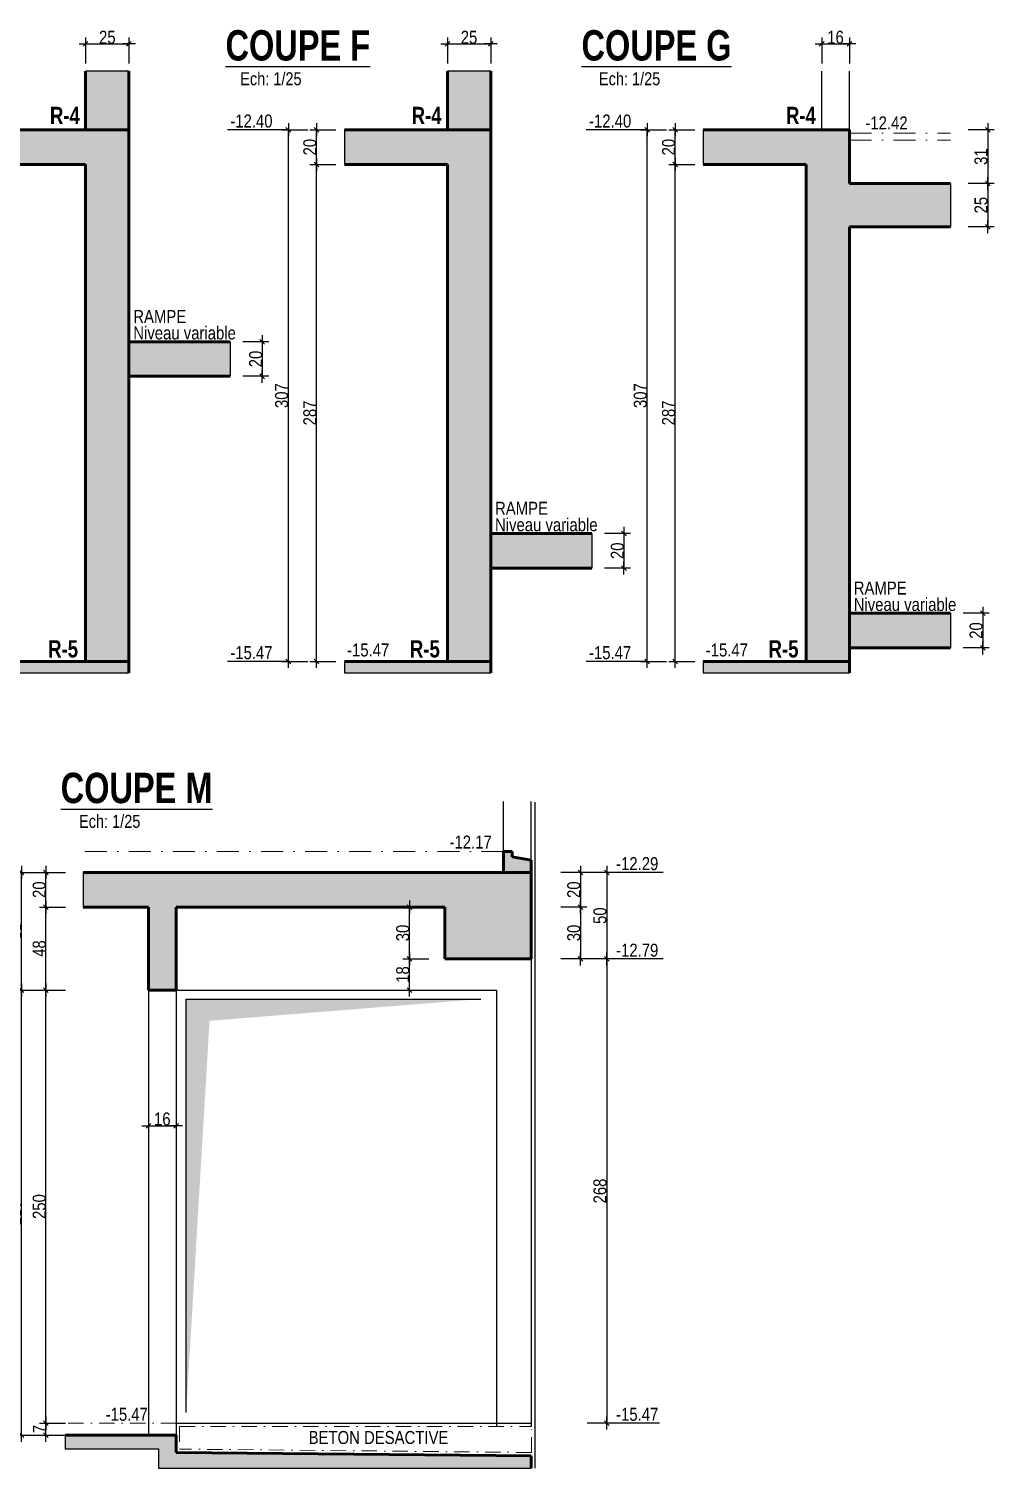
# Model space of a CAD drawing. Header units: millimetres. Extents: x -22 to 27383, y -3644 to 590.
# Drawn here: x 15071 to 16181, y -1168 to 494 of the extents above; entities that cross this region are included whole.
import ezdxf
from ezdxf.enums import TextEntityAlignment as Align

# ---------------------------------------------------------------- set-up
doc = ezdxf.new("R2010")
doc.units = ezdxf.units.MM
doc.linetypes.add('TIRETPTX2', pattern=[50.8, 25.4, -12.7, 0, -12.7])
for name, color, linetype in [('01_cote_gen', 4, 'Continuous'), ('01_linteaux', 2, 'Continuous'), ('01_poch_BN', 9, 'Continuous'), ('01_poch_murs', 253, 'Continuous'), ('01_texte', 230, 'Continuous'), ('AA_COTES', 2, 'Continuous')]:
    doc.layers.add(name, color=color, linetype=linetype)
doc.layers.add('01_murs_coup', color=5, linetype='Continuous', lineweight=60)
doc.layers.add('01_tram_axes', color=2, linetype='TIRETPTX2', lineweight=9)
doc.styles.add('ARIAL NA', font='ARIALN.TTF')
doc.styles.add('impact', font='impact.ttf')
doc.styles.add('MATTE_TXT', font='arial.ttf')
doc.styles.add('STYLE2', font='ARIALN.TTF')
doc.dimstyles.new('JB25', dxfattribs={"dimscale": 0.1, "dimtxt": 150, "dimasz": 15, "dimexe": 0.1, "dimexo": 0.1, "dimgap": 0.09, "dimtad": 1, "dimdec": 1, "dimlfac": 0.5, "dimdsep": 46, "dimtxsty": 'STYLE2', "dimblk1": 'BOND_G', "dimblk2": 'BOND_D', "dimsah": 1, "dimcen": 1.5, "dimdle": 0.01, "dimse1": 1, "dimse2": 1, "dimclrd": 4, "dimclre": 2, "dimclrt": 6, "dimazin": 2, "dimtfac": 2.333333, "dimtdec": 1, "dimtix": 1, "dimtmove": 2, "dimatfit": 3, "dimldrblk": 'BOND_G', "dimfxl": 1, "dimtolj": 1, "dimtzin": 0, "dimarcsym": 0})

# ---------------------------------------------------------------- blocks, each defined once
blk = doc.blocks.new('BOND_G')
at = {"layer": 'AA_COTES', "color": 0}
for p, q in [((0, -5), (0, 15)), ((5, 0), (-5, 0)), ((1.8, 1.8), (-1.8, -1.8))]:
    blk.add_line(p, q, dxfattribs=at)
blk = doc.blocks.new('BOND_D')
at = {"layer": 'AA_COTES', "color": 0}
for p, q in [((5, 0), (-5, 0)), ((-1.8, -1.8), (1.8, 1.8)), ((0, 5), (0, -15))]:
    blk.add_line(p, q, dxfattribs=at)
blk = doc.blocks.new('*D1917')
at = {"layer": '01_cote_gen', "color": 4, "lineweight": -2, "transparency": 16777216}
blk.add_line((15091.3, -614.3), (15091.3, -521.3), dxfattribs=at)
at = {"layer": 'Defpoints', "color": 0, "transparency": 16777216}
for p in [(15091.3, -519.8), (15164.2, -519.8), (15201.9, -615.8)]:
    blk.add_point(p, dxfattribs=at)
at = {"layer": '01_cote_gen', "color": 4, "lineweight": -2, "transparency": 16777216, "xscale": 1.5, "yscale": 1.5, "zscale": 1.5}
for name, p, rotation in [('BOND_D', (15091.3, -519.8), 90), ('BOND_G', (15091.3, -615.8), 270)]:
    blk.add_blockref(name, p, dxfattribs=dict(at, rotation=rotation))
at = {"layer": '01_cote_gen', "color": 6, "transparency": 16777216, "insert": (15083.6, -567.8), "char_height": 15, "attachment_point": 5, "rotation": 90, "style": 'STYLE2'}
blk.add_mtext('\\A1;48', dxfattribs=at)
blk = doc.blocks.new('*D1918')
at = {"layer": '01_cote_gen', "color": 4, "lineweight": -2, "transparency": 16777216}
blk.add_line((15091.3, -518.3), (15091.3, -481.3), dxfattribs=at)
at = {"layer": 'Defpoints', "color": 0, "transparency": 16777216}
for p in [(15091.3, -479.8), (15164.2, -479.8), (15164.2, -519.8)]:
    blk.add_point(p, dxfattribs=at)
at = {"layer": '01_cote_gen', "color": 4, "lineweight": -2, "transparency": 16777216, "xscale": 1.5, "yscale": 1.5, "zscale": 1.5}
for name, p, rotation in [('BOND_D', (15091.3, -479.8), 90), ('BOND_G', (15091.3, -519.8), 270)]:
    blk.add_blockref(name, p, dxfattribs=dict(at, rotation=rotation))
at = {"layer": '01_cote_gen', "color": 6, "transparency": 16777216, "insert": (15083.6, -499.8), "char_height": 15, "attachment_point": 5, "rotation": 90, "style": 'STYLE2'}
blk.add_mtext('\\A1;20', dxfattribs=at)
blk = doc.blocks.new('*D1919')
at = {"layer": '01_cote_gen', "color": 4, "lineweight": -2, "transparency": 16777216}
blk.add_line((15063, -614.3), (15063, -481.3), dxfattribs=at)
at = {"layer": 'Defpoints', "color": 0, "transparency": 16777216}
for p in [(15063, -479.8), (15203.6, -479.8), (15203.6, -615.8)]:
    blk.add_point(p, dxfattribs=at)
at = {"layer": '01_cote_gen', "color": 4, "lineweight": -2, "transparency": 16777216, "xscale": 1.5, "yscale": 1.5, "zscale": 1.5}
for name, p, rotation in [('BOND_D', (15063, -479.8), 90), ('BOND_G', (15063, -615.8), 270)]:
    blk.add_blockref(name, p, dxfattribs=dict(at, rotation=rotation))
at = {"layer": '01_cote_gen', "color": 6, "transparency": 16777216, "insert": (15055.3, -547.8), "char_height": 15, "attachment_point": 5, "rotation": 90, "style": 'STYLE2'}
blk.add_mtext('\\A1;68', dxfattribs=at)
blk = doc.blocks.new('*D1920')
at = {"layer": '01_cote_gen', "color": 4, "lineweight": -2, "transparency": 16777216}
blk.add_line((15091.3, -1114.3), (15091.3, -617.3), dxfattribs=at)
at = {"layer": 'Defpoints', "color": 0, "transparency": 16777216}
for p in [(15091.3, -615.8), (15143.9, -615.8), (15176.2, -1115.8)]:
    blk.add_point(p, dxfattribs=at)
at = {"layer": '01_cote_gen', "color": 4, "lineweight": -2, "transparency": 16777216, "xscale": 1.5, "yscale": 1.5, "zscale": 1.5}
for name, p, rotation in [('BOND_D', (15091.3, -615.8), 90), ('BOND_G', (15091.3, -1115.8), 270)]:
    blk.add_blockref(name, p, dxfattribs=dict(at, rotation=rotation))
at = {"layer": '01_cote_gen', "color": 6, "transparency": 16777216, "insert": (15083.6, -865.8), "char_height": 15, "attachment_point": 5, "rotation": 90, "style": 'STYLE2'}
blk.add_mtext('\\A1;250', dxfattribs=at)
blk = doc.blocks.new('*D1921')
at = {"layer": '01_cote_gen', "color": 4, "lineweight": -2, "transparency": 16777216}
blk.add_line((15091.3, -1128.3), (15091.3, -1117.3), dxfattribs=at)
at = {"layer": 'Defpoints', "color": 0, "transparency": 16777216}
for p in [(15091.3, -1115.8), (15197.5, -1115.8), (15197.5, -1129.8)]:
    blk.add_point(p, dxfattribs=at)
at = {"layer": '01_cote_gen', "color": 4, "lineweight": -2, "transparency": 16777216, "xscale": 1.5, "yscale": 1.5, "zscale": 1.5}
for name, p, rotation in [('BOND_D', (15091.3, -1115.8), 90), ('BOND_G', (15091.3, -1129.8), 270)]:
    blk.add_blockref(name, p, dxfattribs=dict(at, rotation=rotation))
at = {"layer": '01_cote_gen', "color": 6, "transparency": 16777216, "insert": (15083.8, -1122.8), "char_height": 15, "attachment_point": 5, "rotation": 90, "style": 'STYLE2'}
blk.add_mtext('\\A1;7', dxfattribs=at)
blk = doc.blocks.new('*D1922')
at = {"layer": '01_cote_gen', "color": 4, "lineweight": -2, "transparency": 16777216}
blk.add_line((15063, -1128.3), (15063, -617.3), dxfattribs=at)
at = {"layer": 'Defpoints', "color": 0, "transparency": 16777216}
for p in [(15063, -615.8), (15143.9, -615.8), (15174.5, -1129.8)]:
    blk.add_point(p, dxfattribs=at)
at = {"layer": '01_cote_gen', "color": 4, "lineweight": -2, "transparency": 16777216, "xscale": 1.5, "yscale": 1.5, "zscale": 1.5}
for name, p, rotation in [('BOND_D', (15063, -615.8), 90), ('BOND_G', (15063, -1129.8), 270)]:
    blk.add_blockref(name, p, dxfattribs=dict(at, rotation=rotation))
at = {"layer": '01_cote_gen', "color": 6, "transparency": 16777216, "insert": (15055.3, -872.8), "char_height": 15, "attachment_point": 5, "rotation": 90, "style": 'STYLE2'}
blk.add_mtext('\\A1;257', dxfattribs=at)
blk = doc.blocks.new('*D1923')
at = {"layer": '01_cote_gen', "color": 4, "lineweight": -2, "transparency": 16777216}
blk.add_line((15510.9, -614.3), (15510.9, -581.3), dxfattribs=at)
at = {"layer": 'Defpoints', "color": 0, "transparency": 16777216}
for p in [(15510.9, -579.8), (15583, -579.8), (15583, -615.8)]:
    blk.add_point(p, dxfattribs=at)
at = {"layer": '01_cote_gen', "color": 4, "lineweight": -2, "transparency": 16777216, "xscale": 1.5, "yscale": 1.5, "zscale": 1.5}
for name, p, rotation in [('BOND_D', (15510.9, -579.8), 90), ('BOND_G', (15510.9, -615.8), 270)]:
    blk.add_blockref(name, p, dxfattribs=dict(at, rotation=rotation))
at = {"layer": '01_cote_gen', "color": 6, "transparency": 16777216, "insert": (15503.2, -597.8), "char_height": 15, "attachment_point": 5, "rotation": 90, "style": 'STYLE2'}
blk.add_mtext('\\A1;18', dxfattribs=at)
blk = doc.blocks.new('*D1924')
at = {"layer": '01_cote_gen', "color": 4, "lineweight": -2, "transparency": 16777216}
blk.add_line((15510.9, -578.3), (15510.9, -521.3), dxfattribs=at)
at = {"layer": 'Defpoints', "color": 0, "transparency": 16777216}
for p in [(15510.9, -519.8), (15518.4, -519.8), (15518.4, -579.8)]:
    blk.add_point(p, dxfattribs=at)
at = {"layer": '01_cote_gen', "color": 4, "lineweight": -2, "transparency": 16777216, "xscale": 1.5, "yscale": 1.5, "zscale": 1.5}
for name, p, rotation in [('BOND_D', (15510.9, -519.8), 90), ('BOND_G', (15510.9, -579.8), 270)]:
    blk.add_blockref(name, p, dxfattribs=dict(at, rotation=rotation))
at = {"layer": '01_cote_gen', "color": 6, "transparency": 16777216, "insert": (15503.2, -549.8), "char_height": 15, "attachment_point": 5, "rotation": 90, "style": 'STYLE2'}
blk.add_mtext('\\A1;30', dxfattribs=at)
blk = doc.blocks.new('*D1925')
at = {"layer": '01_cote_gen', "color": 4, "lineweight": -2, "transparency": 16777216}
blk.add_line((15738.6, -481.3), (15738.6, -578.3), dxfattribs=at)
at = {"layer": 'Defpoints', "color": 0, "transparency": 16777216}
for p in [(15651.6, -479.8), (15651.6, -579.8), (15738.6, -579.8)]:
    blk.add_point(p, dxfattribs=at)
at = {"layer": '01_cote_gen', "color": 4, "lineweight": -2, "transparency": 16777216, "xscale": 1.5, "yscale": 1.5, "zscale": 1.5}
for name, p, rotation in [('BOND_G', (15738.6, -479.8), 90), ('BOND_D', (15738.6, -579.8), 270)]:
    blk.add_blockref(name, p, dxfattribs=dict(at, rotation=rotation))
at = {"layer": '01_cote_gen', "color": 6, "transparency": 16777216, "insert": (15730.9, -529.8), "char_height": 15, "attachment_point": 5, "rotation": 90, "style": 'STYLE2'}
blk.add_mtext('\\A1;50', dxfattribs=at)
blk = doc.blocks.new('*D1926')
at = {"layer": '01_cote_gen', "color": 4, "lineweight": -2, "transparency": 16777216}
blk.add_line((15708.3, -481.3), (15708.3, -518.3), dxfattribs=at)
at = {"layer": 'Defpoints', "color": 0, "transparency": 16777216}
for p in [(15640.4, -479.8), (15551.6, -519.8), (15708.3, -519.8)]:
    blk.add_point(p, dxfattribs=at)
at = {"layer": '01_cote_gen', "color": 4, "lineweight": -2, "transparency": 16777216, "xscale": 1.5, "yscale": 1.5, "zscale": 1.5}
for name, p, rotation in [('BOND_G', (15708.3, -479.8), 90), ('BOND_D', (15708.3, -519.8), 270)]:
    blk.add_blockref(name, p, dxfattribs=dict(at, rotation=rotation))
at = {"layer": '01_cote_gen', "color": 6, "transparency": 16777216, "insert": (15700.7, -499.8), "char_height": 15, "attachment_point": 5, "rotation": 90, "style": 'STYLE2'}
blk.add_mtext('\\A1;20', dxfattribs=at)
blk = doc.blocks.new('*D1927')
at = {"layer": '01_cote_gen', "color": 4, "lineweight": -2, "transparency": 16777216}
blk.add_line((15708.3, -521.3), (15708.3, -578.3), dxfattribs=at)
at = {"layer": 'Defpoints', "color": 0, "transparency": 16777216}
for p in [(15551.6, -519.8), (15581.9, -579.8), (15708.3, -579.8)]:
    blk.add_point(p, dxfattribs=at)
at = {"layer": '01_cote_gen', "color": 4, "lineweight": -2, "transparency": 16777216, "xscale": 1.5, "yscale": 1.5, "zscale": 1.5}
for name, p, rotation in [('BOND_G', (15708.3, -519.8), 90), ('BOND_D', (15708.3, -579.8), 270)]:
    blk.add_blockref(name, p, dxfattribs=dict(at, rotation=rotation))
at = {"layer": '01_cote_gen', "color": 6, "transparency": 16777216, "insert": (15700.7, -549.8), "char_height": 15, "attachment_point": 5, "rotation": 90, "style": 'STYLE2'}
blk.add_mtext('\\A1;30', dxfattribs=at)
blk = doc.blocks.new('*D1928')
at = {"layer": '01_cote_gen', "color": 4, "lineweight": -2, "transparency": 16777216}
blk.add_line((15738.6, -581.3), (15738.6, -1114.3), dxfattribs=at)
at = {"layer": 'Defpoints', "color": 0, "transparency": 16777216}
for p in [(15731.1, -579.8), (15651.6, -1115.8), (15738.6, -1115.8)]:
    blk.add_point(p, dxfattribs=at)
at = {"layer": '01_cote_gen', "color": 4, "lineweight": -2, "transparency": 16777216, "xscale": 1.5, "yscale": 1.5, "zscale": 1.5}
for name, p, rotation in [('BOND_G', (15738.6, -579.8), 90), ('BOND_D', (15738.6, -1115.8), 270)]:
    blk.add_blockref(name, p, dxfattribs=dict(at, rotation=rotation))
at = {"layer": '01_cote_gen', "color": 6, "transparency": 16777216, "insert": (15730.9, -847.8), "char_height": 15, "attachment_point": 5, "rotation": 90, "style": 'STYLE2'}
blk.add_mtext('\\A1;268', dxfattribs=at)
blk = doc.blocks.new('*D1929')
at = {"layer": '01_cote_gen', "color": 4, "lineweight": -2, "transparency": 16777216}
blk.add_line((15211.1, -772.4), (15240.1, -772.4), dxfattribs=at)
at = {"layer": 'Defpoints', "color": 0, "transparency": 16777216}
for p in [(15209.6, -779), (15241.6, -772.4), (15241.6, -779)]:
    blk.add_point(p, dxfattribs=at)
at = {"layer": '01_cote_gen', "color": 4, "lineweight": -2, "transparency": 16777216, "xscale": 1.5, "yscale": 1.5, "zscale": 1.5, "rotation": 180}
blk.add_blockref('BOND_G', (15209.6, -772.4), dxfattribs=at)
at = {"layer": '01_cote_gen', "color": 4, "lineweight": -2, "transparency": 16777216, "xscale": 1.5, "yscale": 1.5, "zscale": 1.5}
blk.add_blockref('BOND_D', (15241.6, -772.4), dxfattribs=at)
at = {"layer": '01_cote_gen', "color": 6, "transparency": 16777216, "insert": (15225.6, -764.7), "char_height": 15, "attachment_point": 5, "style": 'STYLE2'}
blk.add_mtext('\\A1;16', dxfattribs=at)
blk = doc.blocks.new('*D1964')
at = {"layer": '01_cote_gen', "color": 4, "lineweight": -2, "transparency": 16777216}
blk.add_line((14986.1, 339.3), (14986.1, 376.3), dxfattribs=at)
at = {"layer": 'Defpoints', "color": 0, "transparency": 16777216}
for p in [(14986.1, 377.8), (15076.2, 377.8), (15076.2, 337.8)]:
    blk.add_point(p, dxfattribs=at)
at = {"layer": '01_cote_gen', "color": 4, "lineweight": -2, "transparency": 16777216, "xscale": 1.5, "yscale": 1.5, "zscale": 1.5}
for name, p, rotation in [('BOND_D', (14986.1, 377.8), 90), ('BOND_G', (14986.1, 337.8), 270)]:
    blk.add_blockref(name, p, dxfattribs=dict(at, rotation=rotation))
at = {"layer": '01_cote_gen', "color": 6, "transparency": 16777216, "insert": (14978.4, 357.8), "char_height": 15, "attachment_point": 5, "rotation": 90, "style": 'STYLE2'}
blk.add_mtext('\\A1;20', dxfattribs=at)
blk = doc.blocks.new('*D1987')
at = {"layer": '01_cote_gen', "color": 4, "lineweight": -2, "transparency": 16777216}
blk.add_line((15138.6, 477), (15185.6, 477), dxfattribs=at)
at = {"layer": 'Defpoints', "color": 0, "transparency": 16777216}
for p in [(15187.1, 477), (15137.1, 445.4), (15187.1, 445.4)]:
    blk.add_point(p, dxfattribs=at)
at = {"layer": '01_cote_gen', "color": 4, "lineweight": -2, "transparency": 16777216, "xscale": 1.5, "yscale": 1.5, "zscale": 1.5, "rotation": 180}
blk.add_blockref('BOND_G', (15137.1, 477), dxfattribs=at)
at = {"layer": '01_cote_gen', "color": 4, "lineweight": -2, "transparency": 16777216, "xscale": 1.5, "yscale": 1.5, "zscale": 1.5}
blk.add_blockref('BOND_D', (15187.1, 477), dxfattribs=at)
at = {"layer": '01_cote_gen', "color": 6, "transparency": 16777216, "insert": (15162.1, 484.6), "char_height": 15, "attachment_point": 5, "style": 'STYLE2'}
blk.add_mtext('\\A1;25', dxfattribs=at)
blk = doc.blocks.new('*D1988')
at = {"layer": '01_cote_gen', "color": 4, "lineweight": -2, "transparency": 16777216}
blk.add_line((15341, 131.6), (15341, 94.6), dxfattribs=at)
at = {"layer": 'Defpoints', "color": 0, "transparency": 16777216}
for p in [(15303.8, 133.1), (15303.8, 93.1), (15341, 93.1)]:
    blk.add_point(p, dxfattribs=at)
at = {"layer": '01_cote_gen', "color": 4, "lineweight": -2, "transparency": 16777216, "xscale": 1.5, "yscale": 1.5, "zscale": 1.5}
for name, p, rotation in [('BOND_G', (15341, 133.1), 90), ('BOND_D', (15341, 93.1), 270)]:
    blk.add_blockref(name, p, dxfattribs=dict(at, rotation=rotation))
at = {"layer": '01_cote_gen', "color": 6, "transparency": 16777216, "insert": (15333.4, 113.1), "char_height": 15, "attachment_point": 5, "rotation": 90, "style": 'STYLE2'}
blk.add_mtext('\\A1;20', dxfattribs=at)
blk = doc.blocks.new('*D1989')
at = {"layer": '01_cote_gen', "color": 4, "lineweight": -2, "transparency": 16777216}
blk.add_line((15403.6, -234.7), (15403.6, 336.3), dxfattribs=at)
at = {"layer": 'Defpoints', "color": 0, "transparency": 16777216}
for p in [(15403.6, 337.8), (15470.6, 337.8), (15426.1, -236.2)]:
    blk.add_point(p, dxfattribs=at)
at = {"layer": '01_cote_gen', "color": 4, "lineweight": -2, "transparency": 16777216, "xscale": 1.5, "yscale": 1.5, "zscale": 1.5}
for name, p, rotation in [('BOND_D', (15403.6, 337.8), 90), ('BOND_G', (15403.6, -236.2), 270)]:
    blk.add_blockref(name, p, dxfattribs=dict(at, rotation=rotation))
at = {"layer": '01_cote_gen', "color": 6, "transparency": 16777216, "insert": (15396, 50.8), "char_height": 15, "attachment_point": 5, "rotation": 90, "style": 'STYLE2'}
blk.add_mtext('\\A1;287', dxfattribs=at)
blk = doc.blocks.new('*D1966')
at = {"layer": '01_cote_gen', "color": 4, "lineweight": -2, "transparency": 16777216}
blk.add_line((15403.6, 339.3), (15403.6, 376.3), dxfattribs=at)
at = {"layer": 'Defpoints', "color": 0, "transparency": 16777216}
for p in [(15403.6, 377.8), (15493.8, 377.8), (15493.8, 337.8)]:
    blk.add_point(p, dxfattribs=at)
at = {"layer": '01_cote_gen', "color": 4, "lineweight": -2, "transparency": 16777216, "xscale": 1.5, "yscale": 1.5, "zscale": 1.5}
for name, p, rotation in [('BOND_D', (15403.6, 377.8), 90), ('BOND_G', (15403.6, 337.8), 270)]:
    blk.add_blockref(name, p, dxfattribs=dict(at, rotation=rotation))
at = {"layer": '01_cote_gen', "color": 6, "transparency": 16777216, "insert": (15396, 357.8), "char_height": 15, "attachment_point": 5, "rotation": 90, "style": 'STYLE2'}
blk.add_mtext('\\A1;20', dxfattribs=at)
blk = doc.blocks.new('*D1990')
at = {"layer": '01_cote_gen', "color": 4, "lineweight": -2, "transparency": 16777216}
blk.add_line((15556.2, 477), (15603.2, 477), dxfattribs=at)
at = {"layer": 'Defpoints', "color": 0, "transparency": 16777216}
for p in [(15604.7, 477), (15554.7, 445.4), (15604.7, 445.4)]:
    blk.add_point(p, dxfattribs=at)
at = {"layer": '01_cote_gen', "color": 4, "lineweight": -2, "transparency": 16777216, "xscale": 1.5, "yscale": 1.5, "zscale": 1.5, "rotation": 180}
blk.add_blockref('BOND_G', (15554.7, 477), dxfattribs=at)
at = {"layer": '01_cote_gen', "color": 4, "lineweight": -2, "transparency": 16777216, "xscale": 1.5, "yscale": 1.5, "zscale": 1.5}
blk.add_blockref('BOND_D', (15604.7, 477), dxfattribs=at)
at = {"layer": '01_cote_gen', "color": 6, "transparency": 16777216, "insert": (15579.7, 484.6), "char_height": 15, "attachment_point": 5, "style": 'STYLE2'}
blk.add_mtext('\\A1;25', dxfattribs=at)
blk = doc.blocks.new('*D1991')
at = {"layer": '01_cote_gen', "color": 4, "lineweight": -2, "transparency": 16777216}
blk.add_line((15758.6, -89.9), (15758.6, -126.9), dxfattribs=at)
at = {"layer": 'Defpoints', "color": 0, "transparency": 16777216}
for p in [(15721.4, -88.4), (15721.4, -128.4), (15758.6, -128.4)]:
    blk.add_point(p, dxfattribs=at)
at = {"layer": '01_cote_gen', "color": 4, "lineweight": -2, "transparency": 16777216, "xscale": 1.5, "yscale": 1.5, "zscale": 1.5}
for name, p, rotation in [('BOND_G', (15758.6, -88.4), 90), ('BOND_D', (15758.6, -128.4), 270)]:
    blk.add_blockref(name, p, dxfattribs=dict(at, rotation=rotation))
at = {"layer": '01_cote_gen', "color": 6, "transparency": 16777216, "insert": (15751, -108.4), "char_height": 15, "attachment_point": 5, "rotation": 90, "style": 'STYLE2'}
blk.add_mtext('\\A1;20', dxfattribs=at)
blk = doc.blocks.new('*D1967')
at = {"layer": '01_cote_gen', "color": 4, "lineweight": -2, "transparency": 16777216}
blk.add_line((15371.1, -234.7), (15371.1, 376.3), dxfattribs=at)
at = {"layer": 'Defpoints', "color": 0, "transparency": 16777216}
for p in [(15371.1, 377.8), (15426.1, 377.8), (15426.1, -236.2)]:
    blk.add_point(p, dxfattribs=at)
at = {"layer": '01_cote_gen', "color": 4, "lineweight": -2, "transparency": 16777216, "xscale": 1.5, "yscale": 1.5, "zscale": 1.5}
for name, p, rotation in [('BOND_D', (15371.1, 377.8), 90), ('BOND_G', (15371.1, -236.2), 270)]:
    blk.add_blockref(name, p, dxfattribs=dict(at, rotation=rotation))
at = {"layer": '01_cote_gen', "color": 6, "transparency": 16777216, "insert": (15363.4, 70.8), "char_height": 15, "attachment_point": 5, "rotation": 90, "style": 'STYLE2'}
blk.add_mtext('\\A1;307', dxfattribs=at)
blk = doc.blocks.new('*D1992')
at = {"layer": '01_cote_gen', "color": 4, "lineweight": -2, "transparency": 16777216}
blk.add_line((15817.7, -234.7), (15817.7, 336.3), dxfattribs=at)
at = {"layer": 'Defpoints', "color": 0, "transparency": 16777216}
for p in [(15817.7, 337.8), (15884.7, 337.8), (15840.2, -236.2)]:
    blk.add_point(p, dxfattribs=at)
at = {"layer": '01_cote_gen', "color": 4, "lineweight": -2, "transparency": 16777216, "xscale": 1.5, "yscale": 1.5, "zscale": 1.5}
for name, p, rotation in [('BOND_D', (15817.7, 337.8), 90), ('BOND_G', (15817.7, -236.2), 270)]:
    blk.add_blockref(name, p, dxfattribs=dict(at, rotation=rotation))
at = {"layer": '01_cote_gen', "color": 6, "transparency": 16777216, "insert": (15810.1, 50.8), "char_height": 15, "attachment_point": 5, "rotation": 90, "style": 'STYLE2'}
blk.add_mtext('\\A1;287', dxfattribs=at)
blk = doc.blocks.new('*D1968')
at = {"layer": '01_cote_gen', "color": 4, "lineweight": -2, "transparency": 16777216}
blk.add_line((15817.7, 339.3), (15817.7, 376.3), dxfattribs=at)
at = {"layer": 'Defpoints', "color": 0, "transparency": 16777216}
for p in [(15817.7, 377.8), (15907.9, 377.8), (15907.9, 337.8)]:
    blk.add_point(p, dxfattribs=at)
at = {"layer": '01_cote_gen', "color": 4, "lineweight": -2, "transparency": 16777216, "xscale": 1.5, "yscale": 1.5, "zscale": 1.5}
for name, p, rotation in [('BOND_D', (15817.7, 377.8), 90), ('BOND_G', (15817.7, 337.8), 270)]:
    blk.add_blockref(name, p, dxfattribs=dict(at, rotation=rotation))
at = {"layer": '01_cote_gen', "color": 6, "transparency": 16777216, "insert": (15810.1, 357.8), "char_height": 15, "attachment_point": 5, "rotation": 90, "style": 'STYLE2'}
blk.add_mtext('\\A1;20', dxfattribs=at)
blk = doc.blocks.new('*D1993')
at = {"layer": '01_cote_gen', "color": 4, "lineweight": -2, "transparency": 16777216}
blk.add_line((15988.3, 477), (16017.3, 477), dxfattribs=at)
at = {"layer": 'Defpoints', "color": 0, "transparency": 16777216}
for p in [(16018.8, 477), (15986.8, 445.4), (16018.8, 445.4)]:
    blk.add_point(p, dxfattribs=at)
at = {"layer": '01_cote_gen', "color": 4, "lineweight": -2, "transparency": 16777216, "xscale": 1.5, "yscale": 1.5, "zscale": 1.5, "rotation": 180}
blk.add_blockref('BOND_G', (15986.8, 477), dxfattribs=at)
at = {"layer": '01_cote_gen', "color": 4, "lineweight": -2, "transparency": 16777216, "xscale": 1.5, "yscale": 1.5, "zscale": 1.5}
blk.add_blockref('BOND_D', (16018.8, 477), dxfattribs=at)
at = {"layer": '01_cote_gen', "color": 6, "transparency": 16777216, "insert": (16002.8, 484.6), "char_height": 15, "attachment_point": 5, "style": 'STYLE2'}
blk.add_mtext('\\A1;16', dxfattribs=at)
blk = doc.blocks.new('*D1994')
at = {"layer": '01_cote_gen', "color": 4, "lineweight": -2, "transparency": 16777216}
blk.add_line((16172.7, -182), (16172.7, -219), dxfattribs=at)
at = {"layer": 'Defpoints', "color": 0, "transparency": 16777216}
for p in [(16135.5, -180.5), (16135.5, -220.5), (16172.7, -220.5)]:
    blk.add_point(p, dxfattribs=at)
at = {"layer": '01_cote_gen', "color": 4, "lineweight": -2, "transparency": 16777216, "xscale": 1.5, "yscale": 1.5, "zscale": 1.5}
for name, p, rotation in [('BOND_G', (16172.7, -180.5), 90), ('BOND_D', (16172.7, -220.5), 270)]:
    blk.add_blockref(name, p, dxfattribs=dict(at, rotation=rotation))
at = {"layer": '01_cote_gen', "color": 6, "transparency": 16777216, "insert": (16165.1, -200.5), "char_height": 15, "attachment_point": 5, "rotation": 90, "style": 'STYLE2'}
blk.add_mtext('\\A1;20', dxfattribs=at)
blk = doc.blocks.new('*D1969')
at = {"layer": '01_cote_gen', "color": 4, "lineweight": -2, "transparency": 16777216}
blk.add_line((15785.2, -234.7), (15785.2, 376.3), dxfattribs=at)
at = {"layer": 'Defpoints', "color": 0, "transparency": 16777216}
for p in [(15785.2, 377.8), (15840.2, 377.8), (15840.2, -236.2)]:
    blk.add_point(p, dxfattribs=at)
at = {"layer": '01_cote_gen', "color": 4, "lineweight": -2, "transparency": 16777216, "xscale": 1.5, "yscale": 1.5, "zscale": 1.5}
for name, p, rotation in [('BOND_D', (15785.2, 377.8), 90), ('BOND_G', (15785.2, -236.2), 270)]:
    blk.add_blockref(name, p, dxfattribs=dict(at, rotation=rotation))
at = {"layer": '01_cote_gen', "color": 6, "transparency": 16777216, "insert": (15777.5, 70.8), "char_height": 15, "attachment_point": 5, "rotation": 90, "style": 'STYLE2'}
blk.add_mtext('\\A1;307', dxfattribs=at)
blk = doc.blocks.new('*D1995')
at = {"layer": '01_cote_gen', "color": 4, "lineweight": -2, "transparency": 16777216}
blk.add_line((16178.5, 376.3), (16178.5, 317.3), dxfattribs=at)
at = {"layer": 'Defpoints', "color": 0, "transparency": 16777216}
for p in [(16018.8, 377.8), (16077.2, 315.8), (16178.5, 315.8)]:
    blk.add_point(p, dxfattribs=at)
at = {"layer": '01_cote_gen', "color": 4, "lineweight": -2, "transparency": 16777216, "xscale": 1.5, "yscale": 1.5, "zscale": 1.5}
for name, p, rotation in [('BOND_G', (16178.5, 377.8), 90), ('BOND_D', (16178.5, 315.8), 270)]:
    blk.add_blockref(name, p, dxfattribs=dict(at, rotation=rotation))
at = {"layer": '01_cote_gen', "color": 6, "transparency": 16777216, "insert": (16170.8, 346.8), "char_height": 15, "attachment_point": 5, "rotation": 90, "style": 'STYLE2'}
blk.add_mtext('\\A1;31', dxfattribs=at)
blk = doc.blocks.new('*D1996')
at = {"layer": '01_cote_gen', "color": 4, "lineweight": -2, "transparency": 16777216}
blk.add_line((16178.5, 314.3), (16178.5, 267.3), dxfattribs=at)
at = {"layer": 'Defpoints', "color": 0, "transparency": 16777216}
for p in [(16115.2, 315.8), (16115.2, 265.8), (16178.5, 265.8)]:
    blk.add_point(p, dxfattribs=at)
at = {"layer": '01_cote_gen', "color": 4, "lineweight": -2, "transparency": 16777216, "xscale": 1.5, "yscale": 1.5, "zscale": 1.5}
for name, p, rotation in [('BOND_G', (16178.5, 315.8), 90), ('BOND_D', (16178.5, 265.8), 270)]:
    blk.add_blockref(name, p, dxfattribs=dict(at, rotation=rotation))
at = {"layer": '01_cote_gen', "color": 6, "transparency": 16777216, "insert": (16170.8, 290.8), "char_height": 15, "attachment_point": 5, "rotation": 90, "style": 'STYLE2'}
blk.add_mtext('\\A1;25', dxfattribs=at)
blk = doc.blocks.new('*D2495')
at = {"layer": '01_cote_gen', "color": 4, "lineweight": -2, "transparency": 16777216}
blk.add_line((0, -613.3), (0, -1134.3), dxfattribs=at)
at = {"layer": 'Defpoints', "color": 0, "transparency": 16777216}
for p in [(25449.8, -611.8), (0, -1135.8), (0, -1135.8)]:
    blk.add_point(p, dxfattribs=at)
at = {"layer": '01_cote_gen', "color": 4, "lineweight": -2, "transparency": 16777216, "xscale": 1.5, "yscale": 1.5, "zscale": 1.5}
for name, p, rotation in [('BOND_G', (0, -611.8), 90), ('BOND_D', (0, -1135.8), 270)]:
    blk.add_blockref(name, p, dxfattribs=dict(at, rotation=rotation))
at = {"layer": '01_cote_gen', "color": 6, "transparency": 16777216, "insert": (-7.7, -873.8), "char_height": 15, "attachment_point": 5, "rotation": 90, "style": 'STYLE2'}
blk.add_mtext('\\A1;262', dxfattribs=at)
blk = doc.blocks.new('*D2522')
at = {"layer": '01_cote_gen', "color": 4, "lineweight": -2, "transparency": 16777216}
blk.add_line((1156.4, -613.3), (1156.4, -1134.3), dxfattribs=at)
at = {"layer": 'Defpoints', "color": 0, "transparency": 16777216}
for p in [(26606.2, -611.8), (1156.4, -1135.8), (1156.4, -1135.8)]:
    blk.add_point(p, dxfattribs=at)
at = {"layer": '01_cote_gen', "color": 4, "lineweight": -2, "transparency": 16777216, "xscale": 1.5, "yscale": 1.5, "zscale": 1.5}
for name, p, rotation in [('BOND_G', (1156.4, -611.8), 90), ('BOND_D', (1156.4, -1135.8), 270)]:
    blk.add_blockref(name, p, dxfattribs=dict(at, rotation=rotation))
at = {"layer": '01_cote_gen', "color": 6, "transparency": 16777216, "insert": (1148.8, -873.8), "char_height": 15, "attachment_point": 5, "rotation": 90, "style": 'STYLE2'}
blk.add_mtext('\\A1;262', dxfattribs=at)

msp = doc.modelspace()

# ---------------------------------------------------------------- hatches: boundary and pattern name
at = {"layer": '01_poch_BN'}
h = msp.add_hatch(color=256, dxfattribs=at)
h.dxf.hatch_style = 1
h.paths.add_polyline_path([(15187.1, 445.42), (15137.1, 445.42), (15137.1, 377.85), (15187.1, 377.85)])
h.paths.add_polyline_path([(15187.1, 377.85), (15018.31, 377.85), (15018.31, 337.85), (15137.1, 337.85), (15137.1, -236.16), (15187.1, -236.16)])
h.paths.add_polyline_path([(15303.83, 133.1), (15187.1, 133.1), (15187.1, 93.1), (15303.83, 93.1)])
h.paths.add_polyline_path([(15187.1, -236.16), (15018.31, -236.16), (15018.31, -249.16), (15187.1, -249.16)])
h = msp.add_hatch(color=256, dxfattribs=at)
h.dxf.hatch_style = 1
h.paths.add_polyline_path([(15604.69, 445.42), (15554.69, 445.42), (15554.69, 377.85), (15604.69, 377.85)])
h.paths.add_polyline_path([(15604.69, 377.85), (15435.9, 377.85), (15435.9, 337.85), (15554.69, 337.85), (15554.69, -236.16), (15604.69, -236.16)])
h.paths.add_polyline_path([(15721.42, -88.43), (15604.69, -88.43), (15604.69, -128.43), (15721.42, -128.43)])
h.paths.add_polyline_path([(15604.69, -236.16), (15435.9, -236.16), (15435.9, -249.16), (15604.69, -249.16)])
h = msp.add_hatch(color=256, dxfattribs=at)
h.dxf.hatch_style = 1
h.paths.add_polyline_path([(16018.79, 377.85), (15850, 377.85), (15850, 337.85), (15968.79, 337.85), (15968.79, -236.16), (16018.79, -236.16), (16018.79, 265.85), (16135.52, 265.85), (16135.52, 315.85), (16018.79, 315.85)])
h.paths.add_polyline_path([(16018.79, -236.16), (15850, -236.16), (15850, -249.16), (16018.79, -249.16)])
h.paths.add_polyline_path([(16135.52, -180.5), (16018.79, -180.5), (16018.79, -220.5), (16135.52, -220.5)], flags=17)
h = msp.add_hatch(color=256, dxfattribs=at)
h.dxf.hatch_style = 1
h.paths.add_polyline_path([(15651.6, -479.81), (15134.24, -479.81), (15134.24, -519.81), (15209.6, -519.81), (15209.6, -615.81), (15241.6, -615.81), (15241.6, -519.81), (15551.6, -519.81), (15551.6, -579.81), (15651.6, -579.81)])
h.paths.add_polyline_path([(15651.6, -465.81), (15629.6, -461.81), (15629.6, -455.81), (15619.6, -455.81), (15619.6, -479.81), (15651.6, -479.81)])
h.paths.add_polyline_path([(15651.6, -1153.81), (15241.6, -1149.82), (15241.6, -1129.81), (15113.63, -1129.81), (15113.63, -1145.56), (15221.04, -1145.56), (15221.04, -1167.95), (15651.6, -1167.95)])

# ---------------------------------------------------------------- linework, layer by layer
at = {"layer": '01_cote_gen'}
for p, q in [((15018.31, -249.16), (15187.1, -249.16)), ((15435.9, -249.16), (15604.69, -249.16)), ((15850, -249.16), (16018.79, -249.16))]:
    msp.add_line(p, q, dxfattribs=at)
at = {"layer": '01_linteaux'}
for p, q in [((15986.79, 445.42), (15986.79, 377.85)), ((16018.79, 377.85), (16018.79, 445.42)), ((15619.6, -455.81), (15619.6, -398.13)), ((15651.6, -465.81), (15651.6, -398.13)), ((15655.6, -398.53), (15655.6, -1167.8)), ((15651.6, -579.81), (15651.6, -1119.81)), ((15209.6, -615.81), (15209.6, -1129.81)), ((15241.6, -615.81), (15241.6, -1129.81)), ((15241.6, -615.81), (15611.6, -615.81)), ((15611.6, -615.81), (15611.6, -1119.81)), ((15241.73, -1115.81), (15651.6, -1115.81))]:
    msp.add_line(p, q, dxfattribs=at)
at = {"layer": '01_murs_coup'}
for p, q in [((15137.1, 445.42), (15137.1, 377.85)), ((15187.1, 445.42), (15187.1, -249.16)), ((15554.69, 445.42), (15554.69, 377.85)), ((15604.69, 445.42), (15604.69, -249.16)), ((15018.31, 377.85), (15187.1, 377.85)), ((15435.9, 377.85), (15604.69, 377.85)), ((15850, 377.85), (16018.79, 377.85)), ((16018.79, 377.85), (16018.79, 315.85)), ((15018.31, 337.85), (15137.1, 337.85)), ((15137.1, 337.85), (15137.1, -236.16)), ((15435.9, 337.85), (15554.69, 337.85)), ((15554.69, 337.85), (15554.69, -236.16)), ((15850, 337.85), (15968.79, 337.85)), ((15968.79, 337.85), (15968.79, -236.16)), ((16018.79, 315.85), (16135.52, 315.85)), ((16018.79, 265.85), (16018.79, -249.16)), ((16018.79, 265.85), (16135.52, 265.85)), ((15187.1, 133.1), (15303.83, 133.1)), ((15187.1, 93.1), (15303.83, 93.1)), ((15604.69, -88.43), (15721.42, -88.43)), ((15604.69, -128.43), (15721.42, -128.43)), ((16018.79, -180.5), (16135.52, -180.5)), ((16018.79, -220.5), (16135.52, -220.5)), ((15187.1, -236.16), (15018.31, -236.16)), ((15604.69, -236.16), (15435.9, -236.16)), ((16018.79, -236.16), (15850, -236.16)), ((15619.6, -455.81), (15629.6, -455.81)), ((15619.6, -455.81), (15619.6, -479.81)), ((15629.6, -461.81), (15629.6, -455.81)), ((15651.6, -465.81), (15629.6, -461.81)), ((15134.24, -479.81), (15651.6, -479.81)), ((15651.6, -465.81), (15651.6, -479.81)), ((15651.6, -479.81), (15651.6, -579.81)), ((15134.24, -519.81), (15209.6, -519.81)), ((15209.6, -519.81), (15209.6, -615.81)), ((15241.6, -519.81), (15241.6, -615.81)), ((15241.6, -519.81), (15551.6, -519.81)), ((15551.6, -519.81), (15551.6, -579.81)), ((15551.6, -579.81), (15651.6, -579.81)), ((15241.6, -615.81), (15209.6, -615.81)), ((15241.6, -1129.81), (15113.63, -1129.81)), ((15241.6, -1129.81), (15241.6, -1149.81)), ((15651.6, -1153.81), (15241.42, -1149.81)), ((15651.6, -1153.81), (15651.6, -1167.95))]:
    msp.add_line(p, q, dxfattribs=at)
at = {"layer": '01_poch_BN'}
for p, q in [((15187.1, 445.42), (15137.1, 445.42)), ((15604.69, 445.42), (15554.69, 445.42)), ((15435.9, 377.85), (15435.9, 337.85)), ((15850, 377.85), (15850, 337.85)), ((16135.52, 315.85), (16135.52, 265.85)), ((15303.83, 133.1), (15303.83, 93.1)), ((15721.42, -88.43), (15721.42, -128.43)), ((16135.52, -180.5), (16135.52, -220.5)), ((15018.31, -249.16), (15187.1, -249.16)), ((15435.9, -236.16), (15435.9, -249.16)), ((15435.9, -249.16), (15604.69, -249.16)), ((15850, -236.16), (15850, -249.16)), ((15850, -249.16), (16018.79, -249.16)), ((15134.24, -479.81), (15134.24, -519.81)), ((15113.63, -1129.81), (15113.63, -1145.56)), ((15113.63, -1145.56), (15221.04, -1145.56)), ((15221.04, -1145.56), (15221.04, -1167.95)), ((15221.04, -1167.95), (15651.6, -1167.95))]:
    msp.add_line(p, q, dxfattribs=at)
at = {"layer": '01_poch_murs'}
for p, q in [((15435.9, 377.85), (15435.9, 337.85)), ((15850, 377.85), (15850, 337.85)), ((15435.9, -236.16), (15435.9, -249.16)), ((15850, -236.16), (15850, -249.16)), ((15253.14, -1103.65), (15253.14, -626.1)), ((15253.14, -626.1), (15593.21, -626.1))]:
    msp.add_line(p, q, dxfattribs=at)
for points in [[(15253.14, -1103.65), (15253.14, -626.1), (15280.16, -651.28)], [(15253.14, -626.1), (15593.21, -626.1), (15280.16, -651.28)]]:
    msp.add_solid(points, dxfattribs=at)
at = {"layer": '01_texte'}
for p, q in [((15369.94, 377.85), (15300.73, 377.85)), ((15784.03, 377.85), (15714.83, 377.85)), ((15369.94, -236.16), (15300.73, -236.16)), ((15784.03, -236.16), (15714.83, -236.16)), ((15803.87, -479.81), (15746.11, -479.81)), ((15803.87, -579.81), (15746.11, -579.81)), ((15799.6, -1115.81), (15746.11, -1115.81))]:
    msp.add_line(p, q, dxfattribs=at)
at = {"layer": '01_tram_axes'}
for p, q in [((16018.79, 373.85), (16135.52, 373.85)), ((16018.79, 365.85), (16135.52, 365.85)), ((15135.98, -455.81), (15619.6, -455.81))]:
    msp.add_line(p, q, dxfattribs=at)
at = {"layer": '01_tram_axes', "ltscale": 0.7}
for p, q in [((15241.73, -1115.81), (15113.63, -1115.81)), ((15245.6, -1119.81), (15651.64, -1119.81)), ((15245.6, -1119.81), (15245.6, -1145.85)), ((15651.64, -1149.81), (15651.64, -1119.81)), ((15651.64, -1149.81), (15245.6, -1145.85))]:
    msp.add_line(p, q, dxfattribs=at)

# ---------------------------------------------------------------- texts
at = {"layer": '01_texte', "style": 'impact'}
for s, p in [('%%UCOUPE F', (15382.03, 447.35)), ('%%UCOUPE G', (15796.12, 447.35)), ('%%UCOUPE M', (15195.92, -410.3))]:
    msp.add_text(s, height=35, dxfattribs=at).set_placement(p, align=Align.BOTTOM_CENTER)
at = {"layer": '01_texte', "style": 'MATTE_TXT', "width": 0.8}
for p in [(15350.99, 424.79), (15765.09, 424.79), (15164.88, -432.86)]:
    msp.add_text('Ech: 1/25', height=15, dxfattribs=at).set_placement(p, align=Align.BOTTOM_CENTER)
at = {"layer": '01_texte'}
for s, height, style, p in [('R-4', 20, 'impact', (15095.87, 384.38)), ('R-4', 20, 'impact', (15513.46, 384.38)), ('R-4', 20, 'impact', (15945.56, 384.38)), ('-12.40', 15, 'ARIAL NA', (15304.14, 380.46)), ('-12.40', 15, 'ARIAL NA', (15718.24, 380.46)), ('-12.42', 15, 'ARIAL NA', (16037.31, 378.3)), ('RAMPE', 15, 'ARIAL NA', (15192.11, 154.7)), ('Niveau variable', 15, 'ARIAL NA', (15192.11, 135.72)), ('RAMPE', 15, 'ARIAL NA', (15609.7, -66.82)), ('Niveau variable', 15, 'ARIAL NA', (15609.7, -85.81)), ('RAMPE', 15, 'ARIAL NA', (16023.8, -158.9)), ('Niveau variable', 15, 'ARIAL NA', (16023.8, -177.88)), ('R-5', 20, 'impact', (15093.81, -231.69)), ('-15.47', 15, 'ARIAL NA', (15438.9, -230.43)), ('R-5', 20, 'impact', (15511.4, -231.69)), ('-15.47', 15, 'ARIAL NA', (15853, -230.43)), ('R-5', 20, 'impact', (15925.5, -231.69)), ('-15.47', 15, 'ARIAL NA', (15304.14, -233.54)), ('-15.47', 15, 'ARIAL NA', (15718.24, -233.54)), ('-12.17', 15, 'ARIAL NA', (15557.17, -452.31)), ('-12.29', 15, 'ARIAL NA', (15749.52, -477.19)), ('-12.79', 15, 'ARIAL NA', (15749.52, -577.19)), ('-15.47', 15, 'ARIAL NA', (15160.22, -1113.2)), ('-15.47', 15, 'ARIAL NA', (15749.52, -1113.2)), ('BETON DESACTIVE', 15, 'ARIAL NA', (15394.53, -1139.96))]:
    msp.add_text(s, height=height, dxfattribs=dict(at, style=style)).set_placement(p)

# ---------------------------------------------------------------- dimensions: what is measured, and where the dimension line sits
at = {"layer": '01_cote_gen'}
for base, p1, p2, picture, middle in [((15187.1, 476.98), (15137.1, 445.42), (15187.1, 445.42), '*D1987', (15162.1, 484.64)), ((15604.69, 476.98), (15554.69, 445.42), (15604.69, 445.42), '*D1990', (15579.69, 484.64)), ((16018.79, 476.98), (15986.79, 445.42), (16018.79, 445.42), '*D1993', (16002.79, 484.64)), ((15241.6, -772.41), (15209.6, -779.04), (15241.6, -779.04), '*D1929', (15225.6, -764.74))]:
    dim = msp.add_linear_dim(base=base, p1=p1, p2=p2, dimstyle='JB25', dxfattribs=at)
    dim.commit()
    dim.dimension.update_dxf_attribs({"geometry": picture, "text_midpoint": middle})
for base, p1, p2, picture, middle in [((14986.05, 377.85), (15076.22, 337.85), (15076.22, 377.85), '*D1964', (14978.39, 357.85)), ((15371.1, 377.85), (15426.14, -236.16), (15426.14, 377.85), '*D1967', (15363.44, 70.84)), ((15403.64, 377.85), (15493.81, 337.85), (15493.81, 377.85), '*D1966', (15395.98, 357.85)), ((15785.2, 377.85), (15840.24, -236.16), (15840.24, 377.85), '*D1969', (15777.54, 70.84)), ((15817.74, 377.85), (15907.91, 337.85), (15907.91, 377.85), '*D1968', (15810.07, 357.85)), ((16178.49, 315.85), (16018.79, 377.85), (16077.15, 315.85), '*D1995', (16170.82, 346.85)), ((15403.64, 337.85), (15426.14, -236.16), (15470.64, 337.85), '*D1989', (15395.98, 50.84)), ((15817.74, 337.85), (15840.24, -236.16), (15884.74, 337.85), '*D1992', (15810.07, 50.84)), ((16178.49, 265.85), (16115.22, 315.85), (16115.22, 265.85), '*D1996', (16170.82, 290.85)), ((15341.03, 93.1), (15303.83, 133.1), (15303.83, 93.1), '*D1988', (15333.36, 113.1)), ((15758.62, -128.43), (15721.42, -88.43), (15721.42, -128.43), '*D1991', (15750.95, -108.43)), ((16172.72, -220.5), (16135.52, -180.5), (16135.52, -220.5), '*D1994', (16165.05, -200.5)), ((15063.01, -479.81), (15203.63, -615.81), (15203.63, -479.81), '*D1919', (15055.34, -547.81)), ((15091.31, -479.81), (15164.18, -519.81), (15164.18, -479.81), '*D1918', (15083.64, -499.81)), ((15708.32, -519.81), (15640.43, -479.81), (15551.6, -519.81), '*D1926', (15700.65, -499.81)), ((15738.61, -579.81), (15651.6, -479.81), (15651.6, -579.81), '*D1925', (15730.94, -529.81)), ((15091.31, -519.81), (15201.86, -615.81), (15164.18, -519.81), '*D1917', (15083.64, -567.81)), ((15510.92, -519.81), (15518.42, -579.81), (15518.42, -519.81), '*D1924', (15503.25, -549.81)), ((15708.32, -579.81), (15551.6, -519.81), (15581.94, -579.81), '*D1927', (15700.65, -549.81)), ((15510.92, -579.81), (15582.98, -615.81), (15582.98, -579.81), '*D1923', (15503.25, -597.81)), ((15738.61, -1115.81), (15731.11, -579.81), (15651.6, -1115.81), '*D1928', (15730.94, -847.81)), ((0, -1135.79), (25449.83, -611.79), (0, -1135.79), '*D2495', (-7.67, -873.79)), ((1156.42, -1135.79), (26606.25, -611.79), (1156.42, -1135.79), '*D2522', (1148.75, -873.79)), ((15063.01, -615.81), (15174.46, -1129.81), (15143.89, -615.81), '*D1922', (15055.34, -872.81)), ((15091.31, -615.81), (15176.23, -1115.81), (15143.89, -615.81), '*D1920', (15083.64, -865.81)), ((15091.31, -1115.81), (15197.54, -1129.81), (15197.54, -1115.81), '*D1921', (15083.8, -1122.81))]:
    dim = msp.add_linear_dim(base=base, p1=p1, p2=p2, angle=90, dimstyle='JB25', dxfattribs=at)
    dim.commit()
    dim.dimension.update_dxf_attribs({"geometry": picture, "text_midpoint": middle})

doc.saveas('drawing.dxf')
